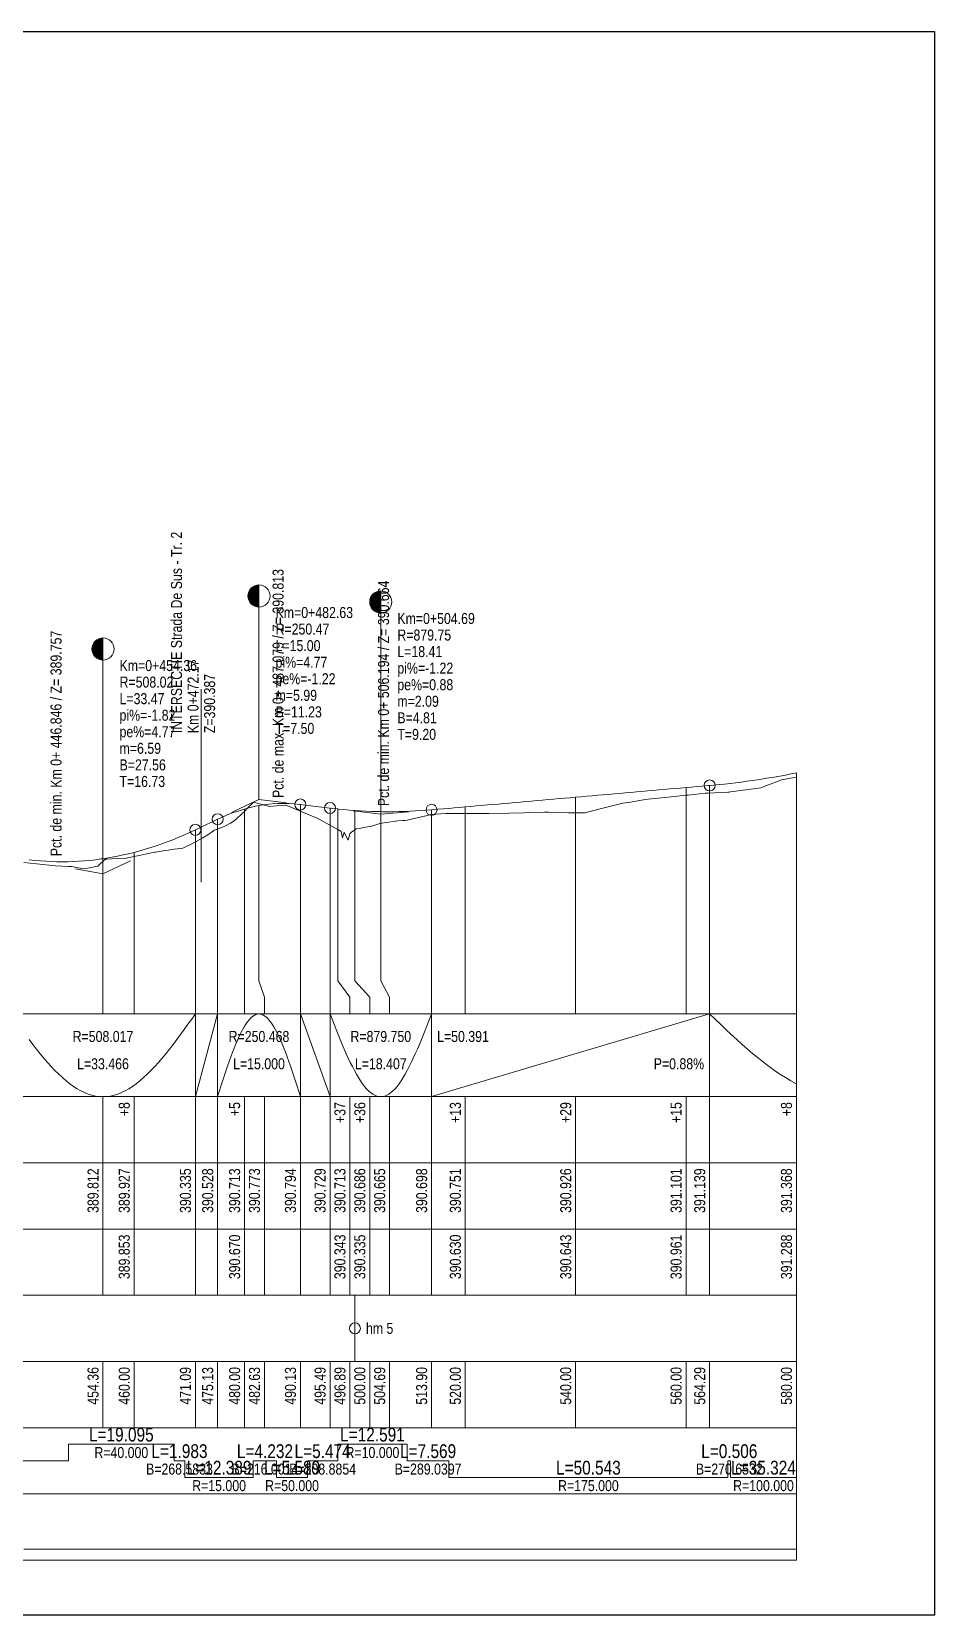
# Model space of a CAD drawing. Extents: x -600 to 1621, y -3670 to 287.
# Drawn here: x 610 to 773.6, y -1835 to -1548 of the extents above; entities that cross this region are included whole.
import ezdxf
from ezdxf.enums import TextEntityAlignment as Align

# ---------------------------------------------------------------- set-up
doc = ezdxf.new("R2010")
doc.units = 0
doc.layers.add('Cartus', color=8, linetype='Continuous')
for name, color, linetype, lineweight in [('L-cote-ex', 7, 'Continuous', 0), ('L-Cote-Pr', 7, 'Continuous', 0), ('L-Curbe', 7, 'Continuous', 0), ('L-Cut-Fill', 7, 'Continuous', 0), ('L-Design', 7, 'Continuous', 0), ('L-Exist', 7, 'Continuous', 0), ('L-Intersectii', 7, 'Continuous', 0), ('L-LINES', 7, 'Continuous', 0), ('L-Min-Max', 7, 'Continuous', 0), ('L-Pante-Tran', 7, 'Continuous', 0), ('L-rac-Vert', 7, 'Continuous', 0), ('L-TEXT', 7, 'Continuous', 0)]:
    doc.layers.add(name, color=color, linetype=linetype, lineweight=lineweight)
doc.styles.add('Arial', font='arial.ttf', dxfattribs={"width": 0.8})

# ---------------------------------------------------------------- blocks, each defined once
blk = doc.blocks.new('A3_TRANSV_ALIN_TIRENA')
at = {"layer": 'Cartus'}
blk.add_lwpolyline([(0, 0), (0, 287), (345, 287), (345, 0)], close=True, dxfattribs=at)

msp = doc.modelspace()

# ---------------------------------------------------------------- linework, layer by layer
at = {"layer": 'L-Curbe'}
for p, q in [((616.74, -1807.04), (616.74, -1804.04)), ((616.74, -1804.04), (635.84, -1804.04)), ((635.84, -1804.04), (635.84, -1807.04)), ((665.5, -1807.04), (665.5, -1804.04)), ((665.5, -1804.04), (678.09, -1804.04)), ((678.09, -1804.04), (678.09, -1807.04)), ((577.74, -1807.04), (616.74, -1807.04)), ((635.84, -1807.04), (637.82, -1807.04)), ((637.82, -1807.04), (637.82, -1810.04)), ((650.21, -1810.04), (650.21, -1807.04)), ((650.21, -1807.04), (654.44, -1807.04)), ((654.44, -1807.04), (654.44, -1810.04)), ((660.03, -1810.04), (660.03, -1807.04)), ((660.03, -1807.04), (665.5, -1807.04)), ((678.09, -1807.04), (685.66, -1807.04)), ((685.66, -1807.04), (685.66, -1810.04)), ((736.21, -1810.04), (736.21, -1807.04)), ((736.21, -1807.04), (736.71, -1807.04)), ((736.71, -1807.04), (736.71, -1810.04)), ((637.82, -1810.04), (650.21, -1810.04)), ((654.44, -1810.04), (660.03, -1810.04)), ((685.66, -1810.04), (736.21, -1810.04)), ((736.71, -1810.04), (748.62, -1810.04))]:
    msp.add_line(p, q, dxfattribs=at)
at = {"layer": 'L-Design'}
msp.add_lwpolyline([(609.62, -1698.14), (610.62, -1698.25), (611.62, -1698.33), (612.62, -1698.4), (613.62, -1698.44), (614.62, -1698.47), (615.62, -1698.48), (616.62, -1698.47), (617.62, -1698.43), (618.62, -1698.38), (619.62, -1698.31), (620.62, -1698.22), (621.62, -1698.11), (622.62, -1697.97), (622.97, -1697.92), (623.62, -1697.82), (624.62, -1697.65), (625.62, -1697.46), (626.62, -1697.25), (627.62, -1697.02), (628.62, -1696.78), (629.62, -1696.51), (630.62, -1696.22), (631.62, -1695.91), (632.62, -1695.58), (633.62, -1695.23), (634.62, -1694.87), (635.62, -1694.48), (636.62, -1694.07), (637.62, -1693.65), (638.62, -1693.2), (639.62, -1692.74), (639.71, -1692.69), (640.62, -1692.26), (641.62, -1691.78), (642.62, -1691.3), (643.62, -1690.83), (643.74, -1690.77), (644.62, -1690.37), (645.62, -1689.94), (646.62, -1689.56), (647.62, -1689.22), (648.62, -1688.92), (649.62, -1688.65), (650.62, -1688.43), (651.24, -1688.31), (651.62, -1688.25), (652.62, -1688.1), (653.62, -1688), (654.62, -1687.94), (655.62, -1687.92), (656.62, -1687.93), (657.62, -1687.99), (658.62, -1688.09), (658.74, -1688.1), (659.62, -1688.21), (660.62, -1688.33), (661.62, -1688.45), (662.62, -1688.57), (663.62, -1688.69), (664.11, -1688.75), (664.62, -1688.81), (665.5, -1688.91), (665.62, -1688.92), (666.62, -1689.02), (667.62, -1689.11), (668.62, -1689.19), (669.62, -1689.25), (670.62, -1689.3), (671.62, -1689.35), (672.62, -1689.38), (673.31, -1689.39), (673.62, -1689.4), (674.62, -1689.4), (675.62, -1689.4), (676.62, -1689.39), (677.62, -1689.36), (678.62, -1689.32), (679.62, -1689.27), (680.62, -1689.21), (681.62, -1689.14), (682.51, -1689.07), (682.62, -1689.06), (683.62, -1688.97), (684.62, -1688.88), (685.62, -1688.8), (686.62, -1688.71), (687.62, -1688.62), (688.62, -1688.53), (689.62, -1688.44), (690.62, -1688.36), (691.62, -1688.27), (692.62, -1688.18), (693.62, -1688.09), (694.62, -1688.01), (695.62, -1687.92), (696.62, -1687.83), (697.62, -1687.74), (698.62, -1687.66), (699.62, -1687.57), (700.62, -1687.48), (701.62, -1687.39), (702.62, -1687.31), (703.62, -1687.22), (704.62, -1687.13), (705.62, -1687.04), (706.62, -1686.96), (707.62, -1686.87), (708.62, -1686.78), (709.62, -1686.69), (710.62, -1686.61), (711.62, -1686.52), (712.62, -1686.43), (713.62, -1686.34), (714.62, -1686.26), (715.62, -1686.17), (716.62, -1686.08), (717.62, -1685.99), (718.62, -1685.91), (719.62, -1685.82), (720.62, -1685.73), (721.62, -1685.64), (722.62, -1685.56), (723.62, -1685.47), (724.62, -1685.38), (725.62, -1685.29), (726.62, -1685.2), (727.62, -1685.12), (728.62, -1685.03), (729.62, -1684.94), (730.62, -1684.85), (731.62, -1684.77), (732.62, -1684.68), (732.9, -1684.65), (733.62, -1684.59), (734.62, -1684.49), (735.62, -1684.39), (736.62, -1684.28), (737.62, -1684.16), (738.62, -1684.03), (739.62, -1683.9), (740.62, -1683.76), (741.62, -1683.61), (742.62, -1683.45), (743.62, -1683.29), (744.62, -1683.12), (745.62, -1682.94), (746.62, -1682.76), (747.62, -1682.57), (748.62, -1682.36)], dxfattribs=at)
at = {"layer": 'L-Exist'}
for p, q in [((742.31, -1685.03), (744.86, -1684.05)), ((744.86, -1684.05), (745.92, -1683.64)), ((745.92, -1683.64), (747.58, -1683.35)), ((747.58, -1683.35), (748.62, -1683.16)), ((718.19, -1687.72), (720.92, -1687.23)), ((720.92, -1687.23), (721.77, -1687.15)), ((721.77, -1687.15), (725.38, -1686.78)), ((725.38, -1686.78), (728.62, -1686.43)), ((728.62, -1686.43), (728.99, -1686.4)), ((728.99, -1686.4), (732.1, -1686.05)), ((732.1, -1686.05), (732.6, -1686.03)), ((732.6, -1686.03), (736.21, -1685.86)), ((736.21, -1685.86), (736.42, -1685.85)), ((736.42, -1685.85), (736.71, -1685.81)), ((736.71, -1685.81), (739.43, -1685.43)), ((739.43, -1685.43), (742.15, -1685.05)), ((742.15, -1685.05), (742.31, -1685.03)), ((647.11, -1690.75), (648.14, -1689.8)), ((648.14, -1689.8), (648.62, -1689.35)), ((648.62, -1689.35), (649.18, -1688.79)), ((649.18, -1688.79), (650.21, -1687.73)), ((650.21, -1687.73), (650.23, -1687.7)), ((650.23, -1687.7), (653.15, -1688.49)), ((653.15, -1688.49), (654.44, -1688.36)), ((654.44, -1688.36), (656.02, -1688.2)), ((656.02, -1688.2), (656.3, -1688.31)), ((656.3, -1688.31), (658.17, -1689.06)), ((658.17, -1689.06), (660.03, -1689.83)), ((660.03, -1689.83), (661.88, -1690.61)), ((678.09, -1690.91), (682.51, -1689.93)), ((682.51, -1689.93), (685.1, -1689.74)), ((685.1, -1689.74), (685.66, -1689.74)), ((685.66, -1689.74), (688.62, -1689.74)), ((688.62, -1689.74), (689.27, -1689.74)), ((689.27, -1689.74), (692.25, -1689.74)), ((692.25, -1689.74), (692.88, -1689.73)), ((692.88, -1689.73), (696.49, -1689.67)), ((696.49, -1689.67), (699.21, -1689.62)), ((699.21, -1689.62), (700.1, -1689.58)), ((700.1, -1689.58), (702.96, -1689.47)), ((702.96, -1689.47), (703.71, -1689.49)), ((703.71, -1689.49), (707.32, -1689.59)), ((707.32, -1689.59), (708.62, -1689.62)), ((708.62, -1689.62), (709.08, -1689.63)), ((709.08, -1689.63), (710.35, -1689.59)), ((710.35, -1689.59), (710.93, -1689.44)), ((710.93, -1689.44), (714.54, -1688.52)), ((714.54, -1688.52), (717.19, -1687.85)), ((717.19, -1687.85), (718.15, -1687.73)), ((718.15, -1687.73), (718.19, -1687.72)), ((641.95, -1693.58), (642.98, -1692.87)), ((642.98, -1692.87), (643.1, -1692.78)), ((643.1, -1692.78), (644.01, -1692.47)), ((644.01, -1692.47), (645.05, -1692.03)), ((645.05, -1692.03), (646.08, -1691.5)), ((646.08, -1691.5), (646.56, -1691.21)), ((646.56, -1691.21), (647.11, -1690.75)), ((661.88, -1690.61), (665.5, -1692.61)), ((665.5, -1692.61), (665.5, -1692.61)), ((665.5, -1692.61), (665.55, -1692.64)), ((665.55, -1692.64), (666.16, -1693.02)), ((666.16, -1693.02), (666.34, -1693.88)), ((666.4, -1694.12), (666.69, -1693.09)), ((666.69, -1693.09), (667.18, -1694.16)), ((667.68, -1693.4), (668.02, -1693.13)), ((668.02, -1693.13), (668.62, -1692.69)), ((668.62, -1692.69), (668.86, -1692.52)), ((668.86, -1692.52), (668.91, -1692.49)), ((668.91, -1692.49), (669.7, -1692.36)), ((669.7, -1692.36), (670.54, -1692.22)), ((670.54, -1692.22), (671.38, -1692.1)), ((671.38, -1692.1), (671.69, -1692.05)), ((671.69, -1692.05), (672.22, -1691.85)), ((672.22, -1691.85), (672.98, -1691.58)), ((672.98, -1691.58), (673.06, -1691.56)), ((673.06, -1691.56), (673.9, -1691.41)), ((673.9, -1691.41), (674.74, -1691.28)), ((674.74, -1691.28), (675.58, -1691.18)), ((675.58, -1691.18), (676.42, -1691.09)), ((676.42, -1691.09), (677.25, -1691.03)), ((677.25, -1691.03), (677.68, -1691.01)), ((677.68, -1691.01), (678.09, -1690.91)), ((635.84, -1696.21), (637.41, -1696)), ((637.41, -1696), (637.82, -1695.83)), ((637.82, -1695.83), (638.85, -1695.36)), ((638.85, -1695.36), (639.88, -1694.82)), ((639.88, -1694.82), (640.92, -1694.23)), ((640.92, -1694.23), (641.95, -1693.58)), ((666.34, -1693.88), (666.4, -1694.12)), ((667.18, -1694.16), (667.38, -1694.55)), ((667.38, -1694.55), (667.68, -1693.4)), ((608.62, -1698.61), (614.34, -1699.22)), ((622.02, -1699.25), (623.37, -1698.01)), ((623.37, -1698.01), (623.69, -1697.99)), ((623.69, -1697.99), (625.42, -1697.89)), ((625.42, -1697.89), (627.16, -1697.81)), ((627.16, -1697.81), (627.17, -1697.81)), ((627.17, -1697.81), (628.62, -1697.52)), ((628.62, -1697.52), (628.89, -1697.46)), ((628.89, -1697.46), (629.59, -1697.34)), ((629.59, -1697.34), (630.63, -1697.1)), ((630.63, -1697.1), (632.37, -1696.75)), ((632.37, -1696.75), (632.55, -1696.72)), ((632.55, -1696.72), (634.1, -1696.46)), ((634.1, -1696.46), (634.76, -1696.37)), ((634.76, -1696.37), (635.84, -1696.21)), ((614.34, -1699.22), (616.74, -1699.34)), ((616.74, -1699.34), (617.26, -1699.36)), ((617.26, -1699.36), (618.48, -1699.58)), ((618.48, -1699.58), (619.51, -1699.75)), ((619.51, -1699.75), (620.21, -1699.61)), ((620.21, -1699.61), (621.95, -1699.27)), ((621.95, -1699.27), (622.02, -1699.25))]:
    msp.add_line(p, q, dxfattribs=at)
at = {"layer": 'L-Intersectii'}
msp.add_line((640.79, -1702.18), (640.79, -1667.18), dxfattribs=at)
at = {"layer": 'L-LINES'}
for p, q in [((732.9, -1726.04), (732.9, -1684.65)), ((748.62, -1726.04), (748.62, -1682.36)), ((708.62, -1726.04), (708.62, -1686.78)), ((728.62, -1726.04), (728.62, -1685.03)), ((648.62, -1726.04), (648.62, -1688.92)), ((651.24, -1720.04), (651.24, -1688.31)), ((658.74, -1726.04), (658.74, -1688.1)), ((664.11, -1726.04), (664.11, -1688.75)), ((665.5, -1720.04), (665.5, -1688.91)), ((668.62, -1720.04), (668.62, -1689.19)), ((673.31, -1720.04), (673.31, -1689.39)), ((682.51, -1726.04), (682.51, -1689.07)), ((688.62, -1726.04), (688.62, -1688.53)), ((639.71, -1726.04), (639.71, -1692.69)), ((643.74, -1726.04), (643.74, -1690.77)), ((622.97, -1726.04), (622.97, -1697.92)), ((628.62, -1726.04), (628.62, -1696.78)), ((652.22, -1723.04), (651.24, -1720.04)), ((667.71, -1723.04), (665.5, -1720.04)), ((671.31, -1723.04), (668.62, -1720.04)), ((674.91, -1723.04), (673.31, -1720.04)), ((652.22, -1726.04), (652.22, -1723.04)), ((667.71, -1726.04), (667.71, -1723.04)), ((671.31, -1726.04), (671.31, -1723.04)), ((674.91, -1726.04), (674.91, -1723.04)), ((468.62, -1726.04), (748.62, -1726.04)), ((748.62, -1741.04), (748.62, -1726.04)), ((468.62, -1741.04), (748.62, -1741.04)), ((468.62, -1741.04), (748.62, -1741.04)), ((622.97, -1753.04), (622.97, -1741.04)), ((628.62, -1753.04), (628.62, -1741.04)), ((639.71, -1753.04), (639.71, -1741.04)), ((643.74, -1753.04), (643.74, -1741.04)), ((648.62, -1753.04), (648.62, -1741.04)), ((652.22, -1753.04), (652.22, -1741.04)), ((658.74, -1753.04), (658.74, -1741.04)), ((664.11, -1753.04), (664.11, -1741.04)), ((667.71, -1753.04), (667.71, -1741.04)), ((671.31, -1753.04), (671.31, -1741.04)), ((674.91, -1753.04), (674.91, -1741.04)), ((682.51, -1753.04), (682.51, -1741.04)), ((688.62, -1753.04), (688.62, -1741.04)), ((708.62, -1753.04), (708.62, -1741.04)), ((728.62, -1753.04), (728.62, -1741.04)), ((732.9, -1753.04), (732.9, -1741.04)), ((748.62, -1753.04), (748.62, -1741.04)), ((748.62, -1753.04), (748.62, -1741.04)), ((468.62, -1753.04), (748.62, -1753.04)), ((468.62, -1753.04), (748.62, -1753.04)), ((622.97, -1765.04), (622.97, -1753.04)), ((628.62, -1765.04), (628.62, -1753.04)), ((639.71, -1765.04), (639.71, -1753.04)), ((643.74, -1765.04), (643.74, -1753.04)), ((648.62, -1765.04), (648.62, -1753.04)), ((652.22, -1765.04), (652.22, -1753.04)), ((658.74, -1765.04), (658.74, -1753.04)), ((664.11, -1765.04), (664.11, -1753.04)), ((667.71, -1765.04), (667.71, -1753.04)), ((671.31, -1765.04), (671.31, -1753.04)), ((674.91, -1765.04), (674.91, -1753.04)), ((682.51, -1765.04), (682.51, -1753.04)), ((688.62, -1765.04), (688.62, -1753.04)), ((708.62, -1765.04), (708.62, -1753.04)), ((728.62, -1765.04), (728.62, -1753.04)), ((732.9, -1765.04), (732.9, -1753.04)), ((748.62, -1765.04), (748.62, -1753.04)), ((468.62, -1765.04), (748.62, -1765.04)), ((468.62, -1765.04), (748.62, -1765.04)), ((622.97, -1777.04), (622.97, -1765.04)), ((628.62, -1777.04), (628.62, -1765.04)), ((639.71, -1777.04), (639.71, -1765.04)), ((643.74, -1777.04), (643.74, -1765.04)), ((648.62, -1777.04), (648.62, -1765.04)), ((652.22, -1777.04), (652.22, -1765.04)), ((658.74, -1777.04), (658.74, -1765.04)), ((664.11, -1777.04), (664.11, -1765.04)), ((667.71, -1777.04), (667.71, -1765.04)), ((671.31, -1777.04), (671.31, -1765.04)), ((674.91, -1777.04), (674.91, -1765.04)), ((682.51, -1777.04), (682.51, -1765.04)), ((688.62, -1777.04), (688.62, -1765.04)), ((708.62, -1777.04), (708.62, -1765.04)), ((728.62, -1777.04), (728.62, -1765.04)), ((732.9, -1777.04), (732.9, -1765.04)), ((748.62, -1777.04), (748.62, -1765.04)), ((468.62, -1777.04), (748.62, -1777.04)), ((468.62, -1777.04), (748.62, -1777.04)), ((668.62, -1789.04), (668.62, -1777.04)), ((748.62, -1789.04), (748.62, -1777.04)), ((468.62, -1789.04), (748.62, -1789.04)), ((468.62, -1789.04), (748.62, -1789.04)), ((622.97, -1801.04), (622.97, -1789.04)), ((628.62, -1801.04), (628.62, -1789.04)), ((639.71, -1801.04), (639.71, -1789.04)), ((643.74, -1801.04), (643.74, -1789.04)), ((648.62, -1801.04), (648.62, -1789.04)), ((652.22, -1801.04), (652.22, -1789.04)), ((658.74, -1801.04), (658.74, -1789.04)), ((664.11, -1801.04), (664.11, -1789.04)), ((667.71, -1801.04), (667.71, -1789.04)), ((671.31, -1801.04), (671.31, -1789.04)), ((674.91, -1801.04), (674.91, -1789.04)), ((682.51, -1801.04), (682.51, -1789.04)), ((688.62, -1801.04), (688.62, -1789.04)), ((708.62, -1801.04), (708.62, -1789.04)), ((728.62, -1801.04), (728.62, -1789.04)), ((732.9, -1801.04), (732.9, -1789.04)), ((748.62, -1801.04), (748.62, -1789.04)), ((468.62, -1801.04), (748.62, -1801.04)), ((468.62, -1801.04), (748.62, -1801.04)), ((748.62, -1813.04), (748.62, -1801.04)), ((468.62, -1813.04), (748.62, -1813.04)), ((468.62, -1813.04), (748.62, -1813.04)), ((748.62, -1825.04), (748.62, -1813.04)), ((468.62, -1825.04), (748.62, -1825.04))]:
    msp.add_line(p, q, dxfattribs=at)
msp.add_circle((668.62, -1783.04), 1, dxfattribs=at)
at = {"layer": 'L-Pante-Tran'}
for p, q in [((608.62, -1823.04), (628.62, -1823.04)), ((608.62, -1823.04), (628.62, -1823.04)), ((628.62, -1823.04), (648.62, -1823.04)), ((628.62, -1823.04), (648.62, -1823.04)), ((648.62, -1823.04), (665.5, -1823.04)), ((648.62, -1823.04), (665.5, -1823.04)), ((665.5, -1823.04), (668.62, -1823.04)), ((665.5, -1823.04), (668.62, -1823.04)), ((668.62, -1823.04), (688.62, -1823.04)), ((668.62, -1823.04), (688.62, -1823.04)), ((688.62, -1823.04), (708.62, -1823.04)), ((688.62, -1823.04), (708.62, -1823.04)), ((708.62, -1823.04), (728.62, -1823.04)), ((708.62, -1823.04), (728.62, -1823.04)), ((728.62, -1823.04), (748.62, -1823.04)), ((728.62, -1823.04), (748.62, -1823.04))]:
    msp.add_line(p, q, dxfattribs=at)
at = {"layer": 'L-rac-Vert'}
for p, q in [((649.24, -1650.23), (649.24, -1650.39)), ((649.25, -1650.15), (649.25, -1650.47)), ((649.26, -1650.08), (649.26, -1650.55)), ((649.27, -1650), (649.27, -1650.62)), ((649.28, -1649.92), (649.28, -1650.7)), ((649.3, -1649.84), (649.3, -1650.78)), ((649.32, -1649.77), (649.32, -1650.85)), ((649.34, -1649.69), (649.34, -1650.93)), ((649.37, -1649.62), (649.37, -1651)), ((649.4, -1649.55), (649.4, -1651.08)), ((649.43, -1649.47), (649.43, -1651.15)), ((649.46, -1649.4), (649.46, -1651.22)), ((649.5, -1649.33), (649.5, -1651.29)), ((649.54, -1649.27), (649.54, -1651.36)), ((649.58, -1649.2), (649.58, -1651.42)), ((649.62, -1649.14), (649.62, -1651.49)), ((649.67, -1649.07), (649.67, -1651.55)), ((649.72, -1649.01), (649.72, -1651.61)), ((649.77, -1648.95), (649.77, -1651.67)), ((649.83, -1648.9), (649.83, -1651.73)), ((649.89, -1648.84), (649.89, -1651.78)), ((649.94, -1648.79), (649.94, -1651.83)), ((650, -1648.74), (650, -1651.88)), ((650.07, -1648.69), (650.07, -1651.93)), ((650.13, -1648.65), (650.13, -1651.97)), ((650.2, -1648.61), (650.2, -1652.02)), ((650.27, -1648.57), (650.27, -1652.06)), ((650.33, -1648.53), (650.33, -1652.09)), ((650.41, -1648.49), (650.41, -1652.13)), ((650.48, -1648.46), (650.48, -1652.16)), ((650.55, -1648.43), (650.55, -1652.19)), ((650.62, -1648.41), (650.62, -1652.21)), ((650.7, -1648.39), (650.7, -1652.24)), ((650.78, -1648.37), (650.78, -1652.26)), ((650.85, -1648.35), (650.85, -1652.27)), ((650.93, -1648.34), (650.93, -1652.29)), ((651.01, -1648.32), (651.01, -1652.3)), ((651.09, -1648.32), (651.09, -1652.3)), ((651.16, -1648.31), (651.16, -1652.31)), ((651.24, -1687.19), (651.24, -1648.31)), ((671.69, -1650.22), (671.69, -1652.57)), ((671.74, -1650.15), (671.74, -1652.63)), ((671.79, -1650.09), (671.79, -1652.69)), ((671.84, -1650.03), (671.84, -1652.75)), ((671.9, -1649.98), (671.9, -1652.81)), ((671.95, -1649.92), (671.95, -1652.86)), ((672.01, -1649.87), (672.01, -1652.91)), ((672.07, -1649.82), (672.07, -1652.96)), ((672.13, -1649.77), (672.13, -1653.01)), ((672.2, -1649.73), (672.2, -1653.05)), ((672.27, -1649.69), (672.27, -1653.1)), ((672.33, -1649.65), (672.33, -1653.14)), ((672.4, -1649.61), (672.4, -1653.17)), ((672.47, -1649.58), (672.47, -1653.21)), ((672.55, -1649.54), (672.55, -1653.24)), ((672.62, -1649.51), (672.62, -1653.27)), ((672.69, -1649.49), (672.69, -1653.29)), ((672.77, -1649.47), (672.77, -1653.32)), ((672.84, -1649.45), (672.84, -1653.34)), ((672.92, -1649.43), (672.92, -1653.35)), ((673, -1649.42), (673, -1653.37)), ((673.08, -1649.41), (673.08, -1653.38)), ((673.15, -1649.4), (673.15, -1653.39)), ((673.23, -1649.39), (673.23, -1653.39)), ((673.31, -1689.87), (673.31, -1649.39)), ((671.31, -1651.31), (671.31, -1651.47)), ((671.32, -1651.16), (671.32, -1651.63)), ((671.32, -1651.23), (671.32, -1651.55)), ((671.34, -1651.08), (671.34, -1651.7)), ((671.35, -1651), (671.35, -1651.78)), ((671.37, -1650.92), (671.37, -1651.86)), ((671.39, -1650.85), (671.39, -1651.93)), ((671.41, -1650.77), (671.41, -1652.01)), ((671.43, -1650.7), (671.43, -1652.08)), ((671.46, -1650.63), (671.46, -1652.16)), ((671.49, -1650.55), (671.49, -1652.23)), ((671.53, -1650.48), (671.53, -1652.3)), ((671.57, -1650.41), (671.57, -1652.37)), ((671.61, -1650.35), (671.61, -1652.44)), ((671.65, -1650.28), (671.65, -1652.5)), ((621.31, -1658.81), (621.31, -1661.03)), ((621.35, -1658.75), (621.35, -1661.1)), ((621.4, -1658.69), (621.4, -1661.16)), ((621.45, -1658.62), (621.45, -1661.22)), ((621.5, -1658.57), (621.5, -1661.28)), ((621.56, -1658.51), (621.56, -1661.34)), ((621.61, -1658.45), (621.61, -1661.39)), ((621.67, -1658.4), (621.67, -1661.44)), ((621.73, -1658.35), (621.73, -1661.49)), ((621.8, -1658.31), (621.8, -1661.54)), ((621.86, -1658.26), (621.86, -1661.59)), ((621.93, -1658.22), (621.93, -1661.63)), ((622, -1658.18), (622, -1661.67)), ((622.06, -1658.14), (622.06, -1661.71)), ((622.14, -1658.11), (622.14, -1661.74)), ((622.21, -1658.08), (622.21, -1661.77)), ((622.28, -1658.05), (622.28, -1661.8)), ((622.35, -1658.02), (622.35, -1661.83)), ((622.43, -1658), (622.43, -1661.85)), ((622.51, -1657.98), (622.51, -1661.87)), ((622.58, -1657.96), (622.58, -1661.88)), ((622.66, -1657.95), (622.66, -1661.9)), ((622.74, -1657.94), (622.74, -1661.91)), ((622.82, -1657.93), (622.82, -1661.92)), ((622.89, -1657.92), (622.89, -1661.92)), ((622.97, -1700.68), (622.97, -1657.92)), ((620.97, -1659.84), (620.97, -1660)), ((620.98, -1659.77), (620.98, -1660.08)), ((620.99, -1659.69), (620.99, -1660.16)), ((621, -1659.61), (621, -1660.24)), ((621.01, -1659.53), (621.01, -1660.31)), ((621.03, -1659.46), (621.03, -1660.39)), ((621.05, -1659.38), (621.05, -1660.47)), ((621.07, -1659.31), (621.07, -1660.54)), ((621.1, -1659.23), (621.1, -1660.62)), ((621.12, -1659.16), (621.12, -1660.69)), ((621.16, -1659.09), (621.16, -1660.76)), ((621.19, -1659.02), (621.19, -1660.83)), ((621.23, -1658.95), (621.23, -1660.9)), ((621.27, -1658.88), (621.27, -1660.97)), ((646.24, -1689.57), (651.24, -1687.19)), ((651.24, -1687.19), (656.24, -1687.8)), ((668.31, -1689.26), (673.31, -1689.87)), ((673.31, -1689.87), (678.31, -1689.43)), ((622.97, -1700.68), (627.97, -1698.29)), ((617.97, -1699.77), (622.97, -1700.68)), ((639.04, -1726.99), (638.37, -1727.92)), ((639.71, -1726.04), (639.04, -1726.99)), ((639.71, -1741.04), (639.71, -1726.04)), ((639.71, -1741.04), (643.74, -1726.04)), ((643.74, -1741.04), (643.74, -1726.04)), ((649.14, -1727.47), (648.84, -1727.9)), ((649.44, -1727.1), (649.14, -1727.47)), ((649.74, -1726.78), (649.44, -1727.1)), ((650.04, -1726.52), (649.74, -1726.78)), ((650.34, -1726.31), (650.04, -1726.52)), ((650.64, -1726.16), (650.34, -1726.31)), ((650.94, -1726.07), (650.64, -1726.16)), ((651.24, -1726.04), (650.94, -1726.07)), ((651.54, -1726.07), (651.24, -1726.04)), ((651.84, -1726.16), (651.54, -1726.07)), ((652.14, -1726.31), (651.84, -1726.16)), ((652.44, -1726.52), (652.14, -1726.31)), ((652.74, -1726.78), (652.44, -1726.52)), ((653.04, -1727.1), (652.74, -1726.78)), ((653.34, -1727.47), (653.04, -1727.1)), ((653.64, -1727.9), (653.34, -1727.47)), ((658.74, -1741.04), (658.74, -1726.04)), ((658.74, -1726.04), (664.11, -1741.04)), ((664.11, -1741.04), (664.11, -1726.04)), ((664.48, -1726.99), (664.11, -1726.04)), ((664.84, -1727.92), (664.48, -1726.99)), ((682.15, -1726.99), (681.78, -1727.92)), ((682.51, -1726.04), (682.15, -1726.99)), ((682.51, -1741.04), (682.51, -1726.04)), ((682.51, -1741.04), (732.9, -1726.04)), ((732.9, -1741.04), (732.9, -1726.04)), ((733.88, -1726.99), (732.9, -1726.04)), ((734.87, -1727.92), (733.88, -1726.99)), ((637.03, -1729.77), (636.36, -1730.68)), ((637.7, -1728.85), (637.03, -1729.77)), ((638.37, -1727.92), (637.7, -1728.85)), ((647.64, -1730.11), (647.34, -1730.78)), ((647.94, -1729.49), (647.64, -1730.11)), ((648.24, -1728.91), (647.94, -1729.49)), ((648.54, -1728.38), (648.24, -1728.91)), ((648.84, -1727.9), (648.54, -1728.38)), ((653.94, -1728.38), (653.64, -1727.9)), ((654.24, -1728.91), (653.94, -1728.38)), ((654.54, -1729.49), (654.24, -1728.91)), ((654.84, -1730.11), (654.54, -1729.49)), ((655.14, -1730.78), (654.84, -1730.11)), ((665.21, -1728.85), (664.84, -1727.92)), ((665.58, -1729.77), (665.21, -1728.85)), ((665.95, -1730.68), (665.58, -1729.77)), ((681.04, -1729.77), (680.67, -1730.68)), ((681.41, -1728.85), (681.04, -1729.77)), ((681.78, -1727.92), (681.41, -1728.85)), ((735.85, -1728.85), (734.87, -1727.92)), ((736.83, -1729.77), (735.85, -1728.85)), ((737.81, -1730.68), (736.83, -1729.77)), ((610.26, -1731.57), (609.59, -1730.68)), ((610.92, -1732.43), (610.26, -1731.57)), ((611.59, -1733.27), (610.92, -1732.43)), ((612.26, -1734.08), (611.59, -1733.27)), ((634.35, -1733.27), (633.68, -1734.08)), ((635.02, -1732.43), (634.35, -1733.27)), ((635.69, -1731.57), (635.02, -1732.43)), ((636.36, -1730.68), (635.69, -1731.57)), ((646.44, -1733.01), (646.14, -1733.82)), ((646.74, -1732.23), (646.44, -1733.01)), ((647.04, -1731.48), (646.74, -1732.23)), ((647.34, -1730.78), (647.04, -1731.48)), ((655.44, -1731.48), (655.14, -1730.78)), ((655.74, -1732.23), (655.44, -1731.48)), ((656.04, -1733.01), (655.74, -1732.23)), ((656.34, -1733.82), (656.04, -1733.01)), ((666.32, -1731.57), (665.95, -1730.68)), ((666.68, -1732.43), (666.32, -1731.57)), ((667.05, -1733.27), (666.68, -1732.43)), ((667.42, -1734.08), (667.05, -1733.27)), ((679.57, -1733.27), (679.2, -1734.08)), ((679.94, -1732.43), (679.57, -1733.27)), ((680.31, -1731.57), (679.94, -1732.43)), ((680.67, -1730.68), (680.31, -1731.57)), ((738.79, -1731.57), (737.81, -1730.68)), ((739.77, -1732.43), (738.79, -1731.57)), ((740.75, -1733.27), (739.77, -1732.43)), ((741.73, -1734.08), (740.75, -1733.27)), ((612.93, -1734.86), (612.26, -1734.08)), ((613.6, -1735.61), (612.93, -1734.86)), ((614.27, -1736.31), (613.6, -1735.61)), ((614.94, -1736.98), (614.27, -1736.31)), ((631.67, -1736.31), (631, -1736.98)), ((632.34, -1735.61), (631.67, -1736.31)), ((633.01, -1734.86), (632.34, -1735.61)), ((633.68, -1734.08), (633.01, -1734.86)), ((645.54, -1735.52), (645.24, -1736.41)), ((645.84, -1734.66), (645.54, -1735.52)), ((646.14, -1733.82), (645.84, -1734.66)), ((656.64, -1734.66), (656.34, -1733.82)), ((656.94, -1735.52), (656.64, -1734.66)), ((657.24, -1736.41), (656.94, -1735.52)), ((667.79, -1734.86), (667.42, -1734.08)), ((668.16, -1735.61), (667.79, -1734.86)), ((668.52, -1736.31), (668.16, -1735.61)), ((668.89, -1736.98), (668.52, -1736.31)), ((678.1, -1736.31), (677.73, -1736.98)), ((678.46, -1735.61), (678.1, -1736.31)), ((678.83, -1734.86), (678.46, -1735.61)), ((679.2, -1734.08), (678.83, -1734.86)), ((742.71, -1734.86), (741.73, -1734.08)), ((743.69, -1735.61), (742.71, -1734.86)), ((744.67, -1736.31), (743.69, -1735.61)), ((745.65, -1736.98), (744.67, -1736.31)), ((615.61, -1737.6), (614.94, -1736.98)), ((616.28, -1738.18), (615.61, -1737.6)), ((616.95, -1738.71), (616.28, -1738.18)), ((617.62, -1739.19), (616.95, -1738.71)), ((618.29, -1739.62), (617.62, -1739.19)), ((628.33, -1739.19), (627.66, -1739.62)), ((629, -1738.71), (628.33, -1739.19)), ((629.67, -1738.18), (629, -1738.71)), ((630.33, -1737.6), (629.67, -1738.18)), ((631, -1736.98), (630.33, -1737.6)), ((644.34, -1739.16), (644.04, -1740.1)), ((644.64, -1738.23), (644.34, -1739.16)), ((644.94, -1737.31), (644.64, -1738.23)), ((645.24, -1736.41), (644.94, -1737.31)), ((657.54, -1737.31), (657.24, -1736.41)), ((657.84, -1738.23), (657.54, -1737.31)), ((658.14, -1739.16), (657.84, -1738.23)), ((658.44, -1740.1), (658.14, -1739.16)), ((669.26, -1737.6), (668.89, -1736.98)), ((669.63, -1738.18), (669.26, -1737.6)), ((670, -1738.71), (669.63, -1738.18)), ((670.37, -1739.19), (670, -1738.71)), ((670.73, -1739.62), (670.37, -1739.19)), ((676.26, -1739.19), (675.89, -1739.62)), ((676.62, -1738.71), (676.26, -1739.19)), ((676.99, -1738.18), (676.62, -1738.71)), ((677.36, -1737.6), (676.99, -1738.18)), ((677.73, -1736.98), (677.36, -1737.6)), ((746.63, -1737.6), (745.65, -1736.98)), ((747.61, -1738.18), (746.63, -1737.6)), ((748.59, -1738.71), (747.61, -1738.18)), ((618.96, -1739.99), (618.29, -1739.62)), ((619.63, -1740.31), (618.96, -1739.99)), ((620.3, -1740.57), (619.63, -1740.31)), ((620.96, -1740.78), (620.3, -1740.57)), ((621.63, -1740.93), (620.96, -1740.78)), ((622.3, -1741.01), (621.63, -1740.93)), ((622.97, -1741.04), (622.3, -1741.01)), ((623.64, -1741.01), (622.97, -1741.04)), ((624.31, -1740.93), (623.64, -1741.01)), ((624.98, -1740.78), (624.31, -1740.93)), ((625.65, -1740.57), (624.98, -1740.78)), ((626.32, -1740.31), (625.65, -1740.57)), ((626.99, -1739.99), (626.32, -1740.31)), ((627.66, -1739.62), (626.99, -1739.99)), ((644.04, -1740.1), (643.74, -1741.04)), ((658.74, -1741.04), (658.44, -1740.1)), ((671.1, -1739.99), (670.73, -1739.62)), ((671.47, -1740.31), (671.1, -1739.99)), ((671.84, -1740.57), (671.47, -1740.31)), ((672.21, -1740.78), (671.84, -1740.57)), ((672.57, -1740.93), (672.21, -1740.78)), ((672.94, -1741.01), (672.57, -1740.93)), ((673.31, -1741.04), (672.94, -1741.01)), ((673.68, -1741.01), (673.31, -1741.04)), ((674.05, -1740.93), (673.68, -1741.01)), ((674.41, -1740.78), (674.05, -1740.93)), ((674.78, -1740.57), (674.41, -1740.78)), ((675.15, -1740.31), (674.78, -1740.57)), ((675.52, -1739.99), (675.15, -1740.31)), ((675.89, -1739.62), (675.52, -1739.99))]:
    msp.add_line(p, q, dxfattribs=at)
for centre, radius in [((651.24, -1650.31), 2), ((673.31, -1651.39), 2), ((622.97, -1659.92), 2), ((732.9, -1684.65), 1), ((658.74, -1688.1), 1), ((643.74, -1690.77), 1), ((664.11, -1688.75), 1), ((682.51, -1689.07), 1), ((639.71, -1692.69), 1)]:
    msp.add_circle(centre, radius, dxfattribs=at)

# ---------------------------------------------------------------- block references
at = {"layer": 'L-LINES'}
msp.add_blockref('A3_TRANSV_ALIN_TIRENA', (428.62, -1835.04), dxfattribs=at)

# ---------------------------------------------------------------- texts
at = {"layer": 'L-cote-ex', "style": 'Arial', "width": 0.8}
for s, p in [('389.853', (627.82, -1766.04)), ('390.670', (647.82, -1766.04)), ('390.343', (666.91, -1766.04)), ('390.343', (666.91, -1766.04)), ('390.335', (670.51, -1766.04)), ('390.630', (687.82, -1766.04)), ('390.643', (707.82, -1766.04)), ('390.961', (727.82, -1766.04)), ('391.288', (747.82, -1766.04))]:
    msp.add_text(s, height=2, rotation=90, dxfattribs=at).set_placement(p, align=Align.RIGHT)
at = {"layer": 'L-Cote-Pr', "style": 'Arial', "width": 0.8}
for s, p in [('389.812', (622.17, -1754.04)), ('389.927', (627.82, -1754.04)), ('390.335', (638.91, -1754.04)), ('390.528', (642.94, -1754.04)), ('390.713', (647.82, -1754.04)), ('390.773', (651.42, -1754.04)), ('390.794', (657.94, -1754.04)), ('390.729', (663.31, -1754.04)), ('390.713', (666.91, -1754.04)), ('390.686', (670.51, -1754.04)), ('390.665', (674.11, -1754.04)), ('390.698', (681.71, -1754.04)), ('390.751', (687.82, -1754.04)), ('390.926', (707.82, -1754.04)), ('391.101', (727.82, -1754.04)), ('391.139', (732.1, -1754.04)), ('391.368', (747.82, -1754.04))]:
    msp.add_text(s, height=2, rotation=90, dxfattribs=at).set_placement(p, align=Align.RIGHT)
at = {"layer": 'L-Cut-Fill', "style": 'Arial', "width": 0.8}
for s, p in [('+8', (627.82, -1742.04)), ('+5', (647.82, -1742.04)), ('+37', (666.91, -1742.04)), ('+36', (670.51, -1742.04)), ('+13', (687.82, -1742.04)), ('+29', (707.82, -1742.04)), ('+15', (727.82, -1742.04)), ('+8', (747.82, -1742.04))]:
    msp.add_text(s, height=2, rotation=90, dxfattribs=at).set_placement(p, align=Align.RIGHT)
at = {"layer": 'L-Intersectii', "style": 'Arial', "width": 0.8}
for s, p in [('INTERSECTIE Strada De Sus - Tr. 2', (637.29, -1675.18)), ('Km 0+472.17', (640.29, -1675.18)), ('Z=390.387', (643.29, -1675.18))]:
    msp.add_text(s, height=2, rotation=90, dxfattribs=at).set_placement(p)
at = {"layer": 'L-Min-Max', "style": 'Arial', "width": 0.8}
for s, p in [('Pct. de max. Km 0+ 487.079 / Z= 390.813', (655.7, -1686.92)), ('Pct. de min. Km 0+ 506.194 / Z= 390.664', (674.81, -1688.4)), ('Pct. de min. Km 0+ 446.846 / Z= 389.757', (615.46, -1697.48))]:
    msp.add_text(s, height=2, rotation=90, dxfattribs=at).set_placement(p)
at = {"layer": 'L-rac-Vert', "style": 'Arial', "width": 0.8}
for s, p in [('Km=0+482.63', (654.24, -1654.31)), ('R=250.47', (654.24, -1657.31)), ('Km=0+504.69', (676.31, -1655.39)), ('L=15.00', (654.24, -1660.31)), ('R=879.75', (676.31, -1658.39)), ('pi%=4.77', (654.24, -1663.31)), ('L=18.41', (676.31, -1661.39)), ('Km=0+454.36', (625.97, -1663.92)), ('pe%=-1.22', (654.24, -1666.31)), ('pi%=-1.22', (676.31, -1664.39)), ('R=508.02', (625.97, -1666.92)), ('m=5.99', (654.24, -1669.31)), ('pe%=0.88', (676.31, -1667.39)), ('L=33.47', (625.97, -1669.92)), ('B=11.23', (654.24, -1672.31)), ('m=2.09', (676.31, -1670.39)), ('pi%=-1.82', (625.97, -1672.92)), ('B=4.81', (676.31, -1673.39)), ('pe%=4.77', (625.97, -1675.92)), ('T=7.50', (654.24, -1675.31)), ('T=9.20', (676.31, -1676.39)), ('m=6.59', (625.97, -1678.92)), ('B=27.56', (625.97, -1681.92)), ('T=16.73', (625.97, -1684.92)), ('L=50.391', (683.51, -1731.14))]:
    msp.add_text(s, height=2, dxfattribs=at).set_placement(p)
for s, p in [('R=508.017', (622.97, -1731.14)), ('R=250.468', (651.24, -1731.14)), ('R=879.750', (673.31, -1731.14)), ('L=33.466', (622.97, -1736.09)), ('L=15.000', (651.24, -1736.09)), ('L=18.407', (673.31, -1736.09))]:
    msp.add_text(s, height=2, dxfattribs=at).set_placement(p, align=Align.CENTER)
msp.add_text('P=0.88%', height=2, dxfattribs=at).set_placement((731.9, -1736.09), align=Align.RIGHT)
at = {"layer": 'L-TEXT', "style": 'Arial', "width": 0.8}
msp.add_text('hm 5', height=2, dxfattribs=at).set_placement((670.62, -1784.04))
for s, p in [('454.36', (622.17, -1790.04)), ('460.00', (627.82, -1790.04)), ('471.09', (638.91, -1790.04)), ('475.13', (642.94, -1790.04)), ('480.00', (647.82, -1790.04)), ('482.63', (651.42, -1790.04)), ('490.13', (657.94, -1790.04)), ('495.49', (663.31, -1790.04)), ('496.89', (666.91, -1790.04)), ('500.00', (670.51, -1790.04)), ('504.69', (674.11, -1790.04)), ('513.90', (681.71, -1790.04)), ('520.00', (687.82, -1790.04)), ('540.00', (707.82, -1790.04)), ('560.00', (727.82, -1790.04)), ('564.29', (732.1, -1790.04)), ('580.00', (747.82, -1790.04))]:
    msp.add_text(s, height=2, rotation=90, dxfattribs=at).set_placement(p, align=Align.RIGHT)
for s, height, rotation, p in [('L=19.095', 2.5, 0, (626.29, -1803.54)), ('L=12.591', 2.5, 0, (671.8, -1803.54)), ('R=40.000', 2, 0, (626.29, -1806.54)), ('L=1.983', 2.5, 0, (636.83, -1806.54)), ('L=4.232', 2.5, 0, (652.32, -1806.54)), ('L=5.474', 2.5, 0, (662.77, -1806.54)), ('R=10.000', 2, 0, (671.8, -1806.54)), ('L=7.569', 2.5, 0, (681.88, -1806.54)), ('L=0.506', 2.5, 0.0001, (736.46, -1806.54)), ('B=268.5833', 2, 0, (636.83, -1809.54)), ('L=12.389', 2.5, 0, (644.01, -1809.54)), ('B=216.0014', 2, 0, (652.32, -1809.54)), ('L=5.589', 2.5, 0, (657.23, -1809.54)), ('B=208.8854', 2, 0, (662.77, -1809.54)), ('B=289.0397', 2, 0, (681.88, -1809.54)), ('L=50.543', 2.5, 0, (710.93, -1809.54)), ('B=270.6532', 2, 0.0001, (736.46, -1809.54)), ('L=35.324', 2.5, 0, (742.66, -1809.54)), ('R=15.000', 2, 0, (644.01, -1812.54)), ('R=50.000', 2, 0, (657.23, -1812.54)), ('R=175.000', 2, 0, (710.93, -1812.54)), ('R=100.000', 2, 0, (742.66, -1812.54))]:
    msp.add_text(s, height=height, rotation=rotation, dxfattribs=at).set_placement(p, align=Align.CENTER)

doc.saveas('drawing.dxf')
